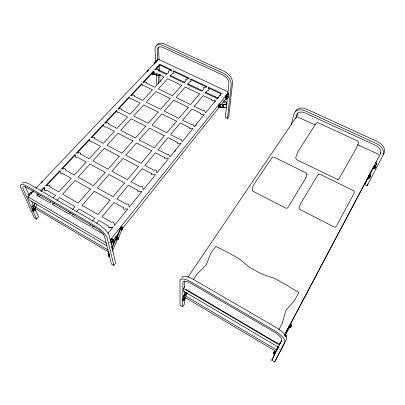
<?xml version="1.0" encoding="UTF-8"?>
<svg xmlns="http://www.w3.org/2000/svg" width="405" height="405" viewBox="0 0 405 405"><rect width="100%" height="100%" fill="white"/><g stroke="black" fill="none" stroke-linecap="round" stroke-linejoin="round"><path stroke-width="0.61" d="M274.696 361.954L284.867 342.215L284.776 340.134L282.771 337.097L279.146 333.72L274.798 330.769L191.028 281.905L186.928 279.906L183.217 278.934L180.762 279.268L179.972 280.721L180.038 305.173L182.685 306.762L182.893 282.568A9.766 3.321 34.6 0 1 191.266 283.495L273.942 331.786A10.469 3.534 31.3 0 1 281.551 340.418L271.765 360.197L274.696 361.954L286.487 339.127L286.406 337.036L284.416 333.988L280.812 330.617L276.473 327.675L192.901 279.106L188.806 277.126L185.095 276.175L182.635 276.529L181.835 277.997M184.969 286.421L183.556 288.517L183.526 291.129L278.275 347.12M183.784 299.908L184.629 298.303L185.176 298.627L184.331 300.237L183.784 299.908L184.199 299.447M184.331 300.237L185.176 298.627M184.437 299.852L184.371 304.211L182.685 306.762M184.503 295.498L184.569 291.144M184.629 287.175L184.726 281.06M184.624 298.642L184.629 298.303M33.316 210.509L33.357 209.896L34.369 208.803M33.731 209.805L33.883 210.149M34.526 209.466L34.567 208.853M34.709 209.572L34.749 208.96L34.187 208.691L33.61 209.076L33.129 210.403L33.696 210.666M219.505 106.555L220.198 105.234L220.659 105.457L220.264 106.616L219.505 106.555L220.264 106.616M219.966 106.773L220.659 105.457M220.153 105.735L220.198 105.234M222.431 106.814L223.114 105.513L223.57 105.73L223.18 106.874L222.431 106.814L223.18 106.874M222.887 107.031L223.57 105.73M223.069 106.009L223.114 105.513M227.833 93.53L228.744 93.96L228.435 96.851L226.613 99.144L226.162 99.083L225.251 98.653L225.398 97.21L225.995 95.828L227.833 93.53L228.886 83.481A7.553 4.779 41 0 0 222.861 75.062L162.992 47.491A7.457 4.389 45.8 0 0 157.135 50.225L157.631 60.588L156.786 60.193L154.791 62.289L154.259 63.641M226.162 99.083L226.911 96.258L228.744 93.96M226.861 98.116L227.261 96.957L228.005 97.028L227.954 97.534L227.61 98.182L226.861 98.116L227.499 97.316L227.954 97.534M228.005 97.028L227.372 97.823L225.347 117.328L227.504 118.371L228.744 116.767L232.566 82.731C232.566 77.79 228.795 73.756 224.628 71.569L164.167 43.872L161.195 43.046L158.557 43.467L156.877 45.117M227.504 118.371L231.24 84.377C231.225 79.426 227.433 75.396 223.266 73.204L162.704 45.385L159.727 44.555L157.094 44.97L155.419 46.61L154.973 49.03L155.626 61.606M108.793 252.118L31.894 206.444L31.995 205.861L32.861 205.411L108.074 250.006M383.216 154.811L383.712 152.072L382.558 148.817L379.875 145.749L376.346 143.522L305.451 110.955L301.811 109.866L298.222 109.973L295.508 111.324L294.157 113.537L291.114 125.089M108.773 255.474L108.884 254.872M108.975 255.59L109.087 254.993M111.75 242.332L112.848 240.474L113.015 241.228M112.808 241.107L112.641 240.352L111.542 242.21L112.038 242.453L112.565 241.998M115.719 238.479L116.787 236.662M117.141 239.309L118.214 237.492M118.164 238.12L118.28 237.502M118.366 238.236L118.488 237.619L118.012 237.37L117.501 237.816L116.939 239.193L117.42 239.436M121.09 229.675L122.163 227.853M152.452 72.697L152.326 73.32L152.508 73.624L152.882 73.432M122.102 228.511L122.224 227.878M122.305 228.628L122.431 227.995L121.956 227.737L120.882 229.559L121.358 229.817L121.864 229.382M159.17 74.044L159.049 74.652L159.211 74.945L159.57 74.753M159.337 74.12L159.211 74.728L159.378 75.021L159.732 74.834M152.609 73.28L152.781 72.622L153.201 72.824L153.601 72.399L153.829 72.632L153.257 73.71L152.609 73.28L153.257 73.71M153.029 73.482L153.201 72.824M158.922 70.794L158.887 70.05L158.588 71.153M295.635 118.518L296.617 114.878A7.872 5.224 32 0 1 305.157 112.96L375.192 145.208A8.373 5.462 24 0 1 380.391 153.713M116.579 236.95L115.87 238.292L115.359 237.993L115.546 237.31L116.068 236.652L116.913 236.976L116.068 236.652M296.506 117.936L297.822 113.096M184.012 299.265L184.007 299.538M184.422 298.622L184.432 298.004L183.541 299.948M184.639 298.753L184.65 298.131L183.759 300.08M306.863 174.945L306.95 173.755L306.246 173.001L273.942 157.125L272.879 157.003L271.902 157.732L253.069 185.743L252.199 190.234L252.907 191.195L285.808 208.15L286.927 208.281L287.94 207.507L305.831 177.962M305.669 178.448L307.025 174.459M32.83 210.909A1.817 0.886 -55.5 0 1 32.258 209.618L34.617 203.077M37.194 195.939L37.624 194.754M33.924 210.838A1.817 0.886 -55.5 0 1 32.795 211.106A1.817 0.886 -55.5 0 1 32.719 209.896L35.078 203.35M37.873 195.62L38.303 194.43M34.541 210.17A1.817 0.886 -55.5 0 0 34.972 209.36L36.901 204.039M39.472 196.941L40.115 195.169M278.534 346.882L276.109 351.484L183.338 296.389L183.551 295.812L184.179 295.129L276.853 350.077M183.966 295.701L184.179 295.129M109.173 254.026L108.707 255.16A1.898 0.638 -58.1 0 0 109.001 256.325M111.724 247.779L115.668 238.125A1.903 0.653 -58.7 0 1 117.258 236.13M111.998 248.645L120.128 228.769A1.909 0.663 -59.1 0 1 121.449 226.932A1.909 0.663 -59.1 0 1 122.163 227.311M117.496 239.557A1.903 0.653 -58.7 0 1 116.574 239.937A1.903 0.653 -58.7 0 1 116.691 238.722L120.639 229.063A1.909 0.658 -59.1 0 1 122.224 227.083A1.909 0.658 -59.1 0 1 122.462 228.374L121.951 228.081M112.519 251.105L117.303 239.426M118.528 237.973L122.234 228.936M182.701 300.272A1.979 0.375 -60.1 0 1 182.711 299.244L183.986 296.44M184.503 295.321L186.037 291.959M183.708 300.085A1.979 0.375 -60.1 0 1 182.979 300.677A1.979 0.375 -60.1 0 1 183.257 299.568L184.538 296.769M185.05 295.645L186.33 292.845M184.71 298.389L185.222 297.275M185.733 296.161L187.262 292.815M369.8 175.476C370.737 173.401 368.636 175.411 368.585 176.55M368.641 176.241C365.867 182.022 369.633 176.226 370.216 174.666M274.828 351.93L273.947 353.621L273.345 353.261L273.476 352.983L274.225 351.57L274.828 351.93L274.691 352.208L274.089 351.854L274.225 351.57M274.367 355.134L271.765 360.197M276.848 350.128L278.503 346.786M280.184 343.394L281.546 340.645M369.244 176.408L368.383 178.053L368.565 177.714M369.218 176.975L369.557 176.312L368.596 178.16L368.778 177.82M290.071 326.901L290.967 325.19L291.585 325.544L290.689 327.26L290.071 326.901L290.355 326.369M374.357 167.999L375.141 166.485M375.207 166.379L376.751 163.417L375.688 162.916L380.857 152.877M375.42 166.475L375.951 166.728L375.212 168.136L374.681 167.888L375.526 166.263L374.569 168.095L374.746 167.771M286.35 335.588L286.057 336.135L285.444 335.78L285.738 335.234L286.35 335.588L285.748 336.747M274.656 352.289L274.939 351.732L273.871 353.767M368.165 177.324L369.213 175.309M368.104 183.895L367.117 185.784L364.616 184.574L367.912 178.19M369.76 174.509L374.336 165.559M274.074 353.965L275.182 351.874M370.398 176.089L369.866 175.836L369.502 176.54L370.028 176.793L369.244 178.205L368.702 177.947L369.451 176.519L369.988 176.777L369.8 177.238L370.534 175.836L370.114 175.375L369.583 176.377M275.623 350.958L273.77 354.572M374.529 167.695L373.957 168.784L372.818 168.409L373.881 168.91L375.308 166.151L374.24 165.65L373.491 167.093L374.554 167.599M375.394 166.055L376.751 163.417M369.244 178.205L369.476 177.755L368.935 177.496M369.755 177.233L369.988 176.777M370.534 175.836L370.302 176.281L369.775 176.028M275.937 351.874L274.372 354.932M290.668 325.18L291.241 324.066L285.211 335.583M375.212 168.136L375.45 167.675L374.919 167.427M375.951 166.728L375.713 167.189L375.182 166.936M276.22 349.905L277.926 346.523M284.599 335.229L289.752 325.321M367.117 185.784L384.249 152.842L384.75 150.103L383.601 146.843L380.928 143.78L377.409 141.563L306.661 109.153L303.026 108.064L299.442 108.186L296.723 109.542L295.372 111.76M274.089 351.854L273.345 353.261M369.37 176.276L369.902 175.274M364.616 184.574L365.609 182.69M147.86 71.189L147.825 70.667L147.45 70.779L147.152 71.933M154.654 64.031L154.204 63.312L154.897 62.583L154.923 63.104M111.932 241.841L112.863 240.676L113.38 240.98L113.056 242.185L112.544 242.56L111.932 241.841L112.544 242.56M112.448 242.149L113.38 240.98M121.267 229.19L122.173 228.055L122.685 228.354L122.35 229.554L121.859 229.908L121.267 229.19L121.859 229.908M109.502 256.623A1.898 0.638 -58.1 0 1 109.213 255.464L108.444 254.699L109.355 253.55M121.783 229.488L122.685 228.354M117.318 238.828L118.225 237.689L118.736 237.983L118.407 239.168L117.916 239.537L117.318 238.828L117.916 239.537M117.83 239.127L118.736 237.983M280.518 342.746L279.339 344.979L183.556 288.517M284.649 334.935L376.473 161.418M284.477 335.406L290.081 324.81L284.847 334.834L285.398 333.745L284.988 334.5M367.406 178.671L290.223 324.43M368.267 177.162L374.488 165.286M371.269 171.593C370.484 173.072 372.144 169.923 371.365 171.396M41.097 182.979L42.064 181.961M33.453 210.043L33.848 209.309L34.42 209L34.881 209.274L35.068 209.699L34.678 210.433L34.101 210.742L33.453 210.043L34.101 210.742M33.914 210.316L34.881 209.274M285.49 335.689L285.839 335.046M278.832 329.71L282.108 323.58L285.9 310.412L294.582 300.414L298.85 292.562L286.745 285.166L274.544 278.387L261.24 273.826L249.328 267.189L238.874 258.567L227.281 252.128L215.764 246.367L210.757 253.358L206.216 265.057L196.749 274.307L193.539 279.415M285.242 335.548L285.591 334.905M290.689 327.26L290.972 326.724M291.585 325.544L291.301 326.076L290.684 325.721M368.702 177.947L368.844 177.689L369.38 177.947M368.97 175.618L370.641 172.849L370.13 172.606M369.537 174.697L369.689 174.413M219.88 105.609L219.682 106.287M227.494 97.504L226.825 98.339L226.921 97.423L227.59 96.582L227.676 96.871M222.644 106.15L222.983 105.897M112.387 241.228L112.134 241.851L112.499 241.704M121.713 228.592L121.459 229.21L121.804 229.078M368.059 178.671L368.636 177.699M318.284 174.302L300.368 204.009C300.211 205.603 297.872 208.089 299.816 209.405L334.155 226.992L335.294 227.129L336.322 226.334L352.552 196.066C352.973 194.527 355.681 192.031 353.53 190.669L319.849 174.211L318.765 174.089L318.148 174.449M368.363 177.031L368.859 176.205M147.506 71.422L147.865 70.834M154.599 63.312L154.948 62.734M154.811 63.362L154.968 63.109M187.91 277.212L295.625 118.012M35.017 209.066L38.45 216.964L36.521 219.075L23.146 188.902A9.097 2.688 40.4 0 1 27.889 188.062L95.98 227.833A9.274 2.977 38.2 0 1 104.627 236.682L111.38 263.984L113.825 265.452L115.638 263.113L109.274 235.614C107.148 230.42 102.424 226.871 97.873 223.879L29.074 183.895L25.905 182.412L23.49 182.108L22.417 183.111M111.35 243.972L112.884 242.043L113.516 240.494L113.253 239.309L112.22 238.702L111.314 239.066L110.155 240.514M110.418 242.094L112.352 239.674L113.253 239.309M113.203 240.124L117.936 234.196M122.269 228.759L219.206 107.178M221.181 104.703L225.909 98.774M110.13 240.16L228.258 92.684M107.988 233.366L112.975 227.21L108.965 227.509L108.54 227.149L108.732 226.132L98.977 220.487L96.593 223.337M174.93 151.45L175.724 150.468M195.585 125.935L196.379 124.953M214.65 102.384L215.445 101.402M217.829 98.455L218.624 97.478M219.814 96.005L220.609 95.023M92.553 220.988L94.942 218.153L78.995 208.924L76.575 211.699M72.627 209.405L75.057 206.641L59.479 197.625L57.019 200.333M53.161 198.091L55.632 195.397L46.464 190.092L45.406 190.568L44.884 190.37L44.499 190.041L44.226 187.469M36.997 195.802L38.728 193.965M41.325 191.201L44.353 187.976M46.084 186.138L60.365 170.945M62.097 169.103L75.512 154.831M76.808 153.449L89.788 139.639M91.52 137.796L104.07 124.446M104.935 123.525L117.05 110.636M118.351 109.254L129.6 97.286M130.896 95.904L142.15 83.931M143.446 82.549L154.264 71.042M155.566 69.66L159.889 65.058L159.859 64.309L171.847 69.954L171.396 70.445L168.515 71.027L168.414 71.705L168.784 71.948L166.45 74.495L158.178 70.566L158.385 70.242L157.925 69.65L154.69 69.802L159.859 64.309M38.019 193.777L36.728 195.149L50.144 203.001L50.701 202.394L50.595 201.331M40.606 191.028L44.049 187.368L44.884 190.37M30.886 194.01L32.127 192.704L31.185 192.152L28.704 194.759M156.431 61.849L155.636 62.684L154.791 62.289M106.996 245.906L29.266 199.979L27.844 196.739L33.504 190.78M36.116 188.031L158.461 59.317L228.086 91.92M289.985 327.068L291.063 325.012M289.737 326.926L290.815 324.871M222.532 106.712L222.213 106.945L222.299 106.049L222.973 105.204L223.064 105.482M219.793 106.54L219.469 106.778L219.55 105.867L220.234 105.011L220.335 105.29M117.404 239.239L117.901 238.874L118.407 239.168M219.611 106.449L219.287 106.692L219.363 105.781L220.052 104.92L220.153 105.199M226.957 98.025L226.643 98.253L226.739 97.337L227.407 96.496L227.494 96.785M121.348 229.615L121.839 229.26M33.924 209.491L34.182 209.319M153.049 73.513L152.675 73.705L152.498 73.401L152.619 72.778L152.969 72.196L153.343 72.004L153.52 72.308M152.801 72.115L153.176 71.923M30.476 193.053L31.074 192.76M337.274 179.39L338.585 179.157L339.193 178.504L356.081 148.67C356.273 146.458 360.501 142.879 357.585 140.991L318.295 122.821L317.257 122.669L315.946 123.566L297.589 152.128C297.599 154.416 294.111 158.056 296.845 159.803L337.38 179.39M159.383 74.803L160.137 74.884L159.383 74.803L159.362 74.307L159.773 74.505L160.061 81.85M154.234 63.833L154.594 63.732M279.197 343.222L279.895 343.055M94.223 226.238L92.37 226.592L91.738 227.347L103.948 234.49M112.787 227.099L109.517 227.716L108.965 227.509M31.185 192.152L32.284 191.945M74.161 214.523L72.318 214.868L71.675 215.602L89.713 226.162L90.249 225.519L90.092 224.405M54.564 203.087L52.731 203.421L52.078 204.135L69.695 214.442L70.242 213.82L70.045 212.19M115.359 237.993L115.698 238.024M227.144 104.855L219.844 104.11A1.615 0.481 -64.8 0 0 218.705 105.538A1.615 0.481 -64.8 0 0 218.573 107.062L221.965 107.528A1.59 0.461 -64.8 0 0 222.699 106.839L222.396 107.036L222.482 106.135L223.15 105.295L223.246 105.568M218.573 107.062L226.542 107.74L226.101 107.528M221.687 107.148L224.208 107.365M219.844 104.11L223.221 104.627A1.59 0.461 -64.8 0 1 223.327 105.391M221.986 104.363A1.59 0.466 -64.8 0 1 222.315 104.191L226.704 104.642M225.251 98.653L226.613 99.144M31.894 206.444L32.279 206.51M158.993 75.497L151.865 73.988L158.993 75.497A1.488 0.618 -66.1 0 0 159.798 74.91M297.564 116.994L315.227 124.958M278.387 343.41L277.025 343.015L185.956 289.362M357.575 144.62L377.602 153.92L378.751 155.034M225.995 95.828L226.911 96.258M159.889 65.058L171.852 70.693M172.991 71.229L188.938 78.742M190.649 79.547L206.596 87.065M208.302 87.87L221.403 94.041M154.538 62.684L154.958 62.881L154.624 63.509L154.204 63.312M227.261 96.957L227.716 97.17M375.288 166.718L375.82 166.971M226.916 97.61L227.372 97.823M227.154 97.969L227.61 98.182M225.398 97.21L226.309 97.64M158.887 70.05L166.825 73.811M170.227 75.426L184.974 82.418M187.809 83.764L202.551 90.755M205.386 92.102L217.86 98.02M223.53 100.708L226.932 102.323M223.12 101.802L227.119 103.7M222.315 104.191L223.221 104.627M153.601 72.399L153.181 72.201L153.829 72.632M369.127 175.335L369.664 175.588M222.821 105.67L223.276 105.887M222.477 106.318L222.932 106.535M369.411 176.732L369.937 176.985M147.45 70.779L147.876 70.981M219.895 105.391L220.355 105.614M369.309 176.777L369.851 177.036M219.545 106.054L220.006 106.272M221.059 107.092L221.965 107.528M41.492 182.235L41.958 182.503M121.682 228.41L122.194 228.703M290.233 326.582L290.851 326.936M120.128 228.769L120.639 229.063M289.256 326.273L289.874 326.632M118.817 238.393L118.225 237.689M117.728 238.054L118.24 238.348M115.546 237.31L116.053 237.608M115.668 238.125L116.691 238.722M116.949 239.962L116.443 239.664A1.903 0.653 -58.7 0 1 116.038 238.828A1.903 0.653 -58.7 0 1 117.217 236.829M111.314 239.066L112.352 239.674M113.471 241.395L112.863 240.676M112.352 241.051L112.868 241.355M112.534 241.881L113.056 242.185M27.844 196.739L106.277 242.97M34.516 209.086L34.972 209.36M34.607 209.425L35.068 209.699M33.848 209.309L34.303 209.582M108.849 253.93L109.355 254.229M184.209 298.763L184.756 299.092M273.922 352.137L274.524 352.497M108.444 254.699L109.041 255.383M183.789 299.568L184.336 299.897M273.476 352.983L274.079 353.342M32.258 209.618L32.719 209.896M182.711 299.244L183.257 299.568M274.18 353.732L274.787 354.091M36.521 219.075L34.288 217.738L20.65 187.312L20.25 185.338L21.308 184.346L23.718 184.665L26.892 186.158L95.808 226.36C100.369 229.367 105.097 232.91 107.269 238.094L113.825 265.452M25.292 186.685L29.236 195.752M31.59 201.169L33.792 206.246M122.173 228.055L122.249 228.481M156.31 74.803L156.801 84.23M157.92 66.663L158.066 69.751M158.33 75.31L158.714 83.344M159.084 59.975L158.583 48.727A7.442 4.399 45.9 0 1 158.947 46.828M159.337 65.6L159.56 70.602M41.644 182.442A1.823 0.916 -57 0 1 42.267 181.789M147.405 71.447A1.554 0.673 -66.2 0 1 148.645 70.141M152.265 73.867A1.529 0.653 -66.2 0 1 151.612 73.735M158.968 75.178A1.488 0.618 -66.1 0 1 158.583 75.3M152.285 74.191A1.529 0.653 -66.2 0 1 152.189 72.642M219.029 107.279A1.615 0.476 -64.8 0 1 219.166 105.761A1.615 0.476 -64.8 0 1 220.305 104.333M221.839 107.138A1.59 0.461 -64.8 0 1 221.353 107.097M153.758 73.259C153.692 74.48 154.563 72.176 153.758 73.259M227.078 97.443C226.861 98.643 227.838 96.309 227.078 97.443M211.916 99.767L211.856 100.501L212.25 100.764L215.576 100.587L205.654 112.828L204.403 110.393L203.067 110.611L194.228 106.323L203.173 95.6L211.916 99.767M200.809 113.375L200.738 114.134L201.133 114.402L204.53 114.215L194.213 126.952L192.972 124.426L191.6 124.649L182.645 120.209L191.95 109.056L200.809 113.375M209.081 89.753L208.565 90.371L207.598 90.3L205.37 92.973L214.088 97.114L215.394 96.906L216.655 99.25L221.469 93.312L208.808 87.353L208.438 87.794L209.081 89.753M189.251 127.524L189.165 128.314L189.565 128.598L193.043 128.395L182.296 141.659L181.065 139.031L179.663 139.269L170.586 134.662L180.271 123.054L189.251 127.524M177.218 142.266L177.117 143.087L177.522 143.38L181.076 143.167L169.877 156.988L168.662 154.249L167.604 154.168L167.224 154.502L158.021 149.718L168.11 137.624L177.218 142.266M203.685 87.637L203.614 88.341L203.998 88.599L201.761 91.257L187.469 84.473L189.748 81.861L191.038 81.663L190.639 79.41L191.018 78.975L207.011 86.508L206.575 87.024L203.685 87.637M164.673 157.626L164.557 158.482L164.972 158.785L168.607 158.557L156.922 172.975L156.143 170.439L155.728 170.125L154.649 170.039L154.254 170.383L144.924 165.417L155.444 152.806L164.673 157.626M151.591 173.644L151.46 174.54L151.875 174.854L155.596 174.611L143.4 189.661L142.646 187.019L142.231 186.69L141.122 186.609L140.717 186.968L131.25 181.799L142.236 168.637L151.591 173.644M137.933 190.37L137.781 191.302L138.201 191.631L142.013 191.373L129.271 207.102L128.547 204.343L128.122 204.004L126.993 203.912L126.568 204.292L116.974 198.916L128.446 185.166L137.933 190.37M123.662 207.851L123.49 208.823L123.915 209.167L127.823 208.889L114.493 225.342L113.8 222.456L113.37 222.102L112.215 222.016L111.775 222.411L102.045 216.807L114.043 202.429L123.662 207.851M185.925 79.248L185.844 79.942L186.219 80.19L183.931 82.792L169.918 76.14L172.241 73.583L173.532 73.396L173.188 71.189L173.573 70.764L189.256 78.15L188.816 78.656L185.925 79.248M146.645 82.797L146.433 83.136L154.806 87.197L164.157 76.996L155.864 73.042L154.568 73.234L153.53 71.032L142.884 82.347L145.729 82.033L146.645 82.797M134.45 95.843L134.227 96.193L142.707 100.399L152.422 89.799L144.028 85.708L142.702 85.906L141.679 83.627L130.618 95.377L133.528 95.048L134.45 95.843M121.773 109.406L121.535 109.775L130.121 114.129L140.226 103.103L131.726 98.866L130.369 99.078L129.367 96.709L117.865 108.93L120.842 108.586L121.773 109.406M108.58 123.52L108.327 123.9L117.025 128.42L127.545 116.944L118.938 112.555L117.546 112.772L116.564 110.317L104.596 123.034L107.644 122.669L108.58 123.52M94.836 138.221L94.578 138.616L103.381 143.304L114.342 131.347L105.624 126.795L104.196 127.028L103.24 124.472L90.776 137.715L93.894 137.335L94.765 137.796L94.836 138.221M80.514 153.541L80.241 153.956L89.156 158.821L100.582 146.357L91.758 141.634L90.295 141.877L89.363 139.219L76.373 153.024L79.567 152.619L80.448 153.1L80.514 153.541M65.575 169.523L65.286 169.953L74.317 175.016L86.24 162.005L77.299 157.099L76.302 157.53L75.801 157.353L74.9 154.589L61.347 168.991L64.623 168.566L65.519 169.062L65.575 169.523M49.977 186.209L49.673 186.659L58.816 191.924L71.27 178.337L62.218 173.239L61.19 173.689L60.679 173.502L59.808 170.626L45.654 185.662L49.02 185.212L49.926 185.733L49.977 186.209M110.064 200.186L98.02 214.493L82.119 205.34L94.335 191.327L110.064 200.186M124.522 183.009L113.005 196.693L97.316 187.9L109.006 174.494L124.522 183.009M138.363 166.566L127.337 179.663L111.861 171.219L123.054 158.375L138.363 166.566M151.627 150.812L141.061 163.362L125.793 155.236L136.52 142.924L151.627 150.812M164.349 135.705L154.214 147.739L139.148 139.912L149.44 128.101L164.349 135.705M176.555 121.201L166.83 132.754L151.961 125.211L161.843 113.871L176.555 121.201M188.285 107.269L178.939 118.371L164.268 111.091L173.765 100.197L188.285 107.269M199.559 93.874L190.573 104.551L176.094 97.524L185.227 87.045L199.559 93.874M90.447 189.14L78.19 203.077L62.654 194.137L75.072 180.478L90.447 189.14M105.168 172.388L93.444 185.728L78.104 177.137L89.991 164.065L105.168 172.388M119.267 156.35L108.034 169.128L92.902 160.866L104.287 148.336L119.267 156.35M132.784 140.975L122.016 153.227L107.077 145.268L117.997 133.255L132.784 140.975M145.754 126.223L135.422 137.978L120.67 130.314L131.154 118.781L145.754 126.223M158.203 112.058L148.281 123.343L133.721 115.957L143.795 104.88L158.203 112.058M170.171 98.445L160.638 109.294L146.261 102.166L155.945 91.515L170.171 98.445M181.683 85.354L172.51 95.788L158.32 88.903L167.635 78.656L181.683 85.354"/></g></svg>
